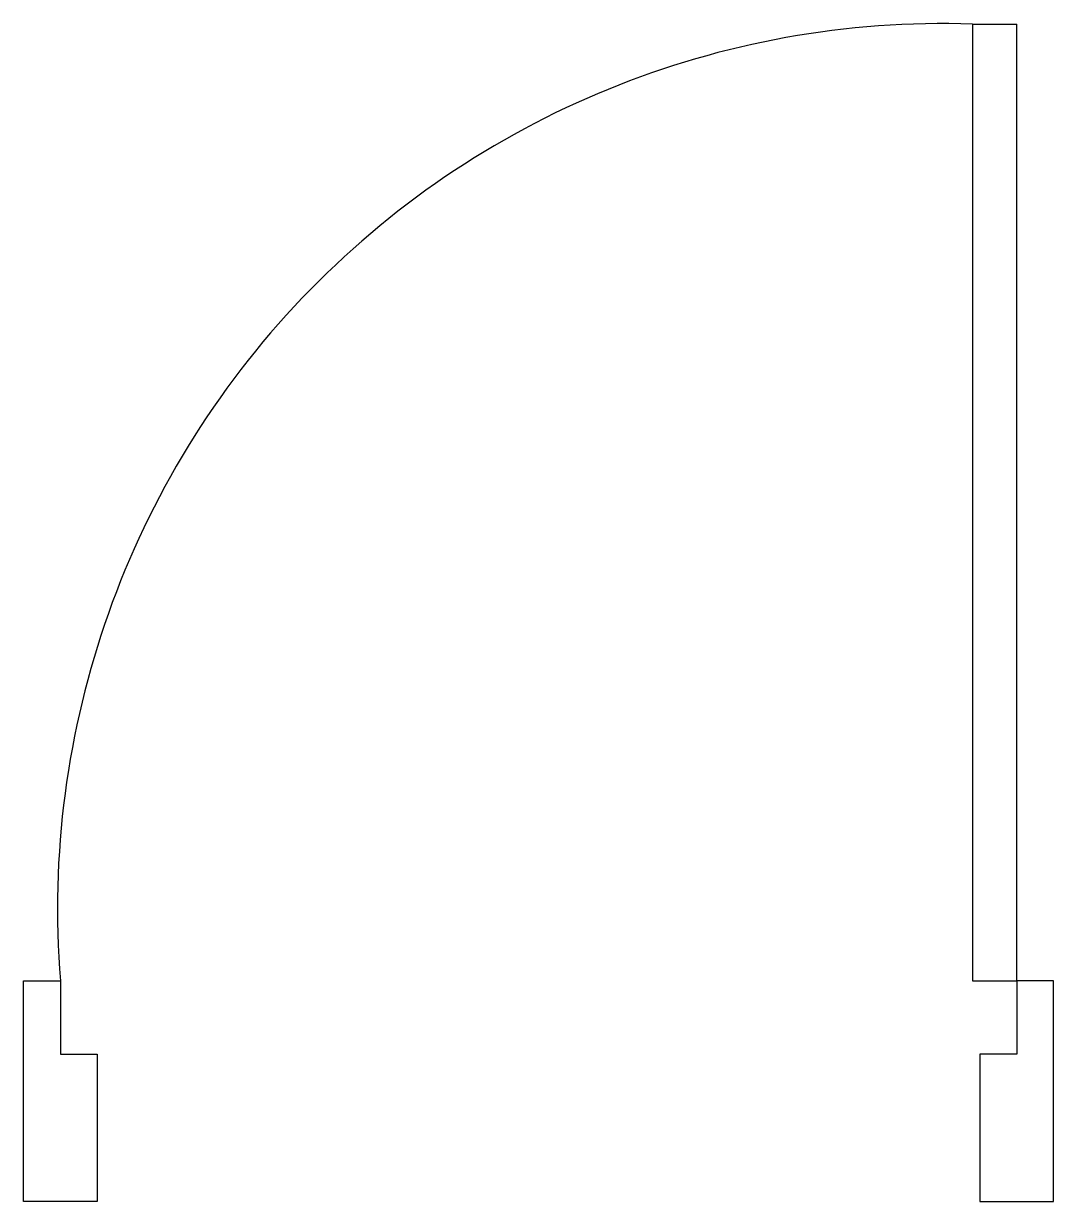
# Model space of a CAD drawing. Header units: millimetres. Extents: x 2340.771 to 2341.471, y 1619.398 to 1620.198.
import ezdxf

# ---------------------------------------------------------------- set-up
doc = ezdxf.new("R2010")
doc.units = ezdxf.units.MM
doc.layers.add('Giro', color=1, linetype='Continuous')
doc.layers.add('Porta', color=2, linetype='Continuous')

msp = doc.modelspace()

# ---------------------------------------------------------------- linework, layer by layer
at = {"layer": 'Giro'}
msp.add_arc((2341.39548, 1619.59624), 0.60188, 88.08923, 184.61716, dxfattribs=at)
at = {"layer": 'Porta'}
for p, q in [((2341.41555, 1620.19779), (2341.41555, 1619.54779)), ((2341.41555, 1620.19779), (2341.44555, 1620.19779)), ((2341.44555, 1619.54779), (2341.44555, 1620.19779)), ((2341.41555, 1619.54779), (2341.44555, 1619.54779))]:
    msp.add_line(p, q, dxfattribs=at)
for points in [[(2340.77055, 1619.54779), (2340.79555, 1619.54779), (2340.79555, 1619.49779), (2340.82055, 1619.49779), (2340.82055, 1619.39779), (2340.77055, 1619.39779)], [(2341.47055, 1619.54779), (2341.44555, 1619.54779), (2341.44555, 1619.49779), (2341.42055, 1619.49779), (2341.42055, 1619.39779), (2341.47055, 1619.39779)]]:
    msp.add_lwpolyline(points, close=True, dxfattribs=at)

doc.saveas('drawing.dxf')
